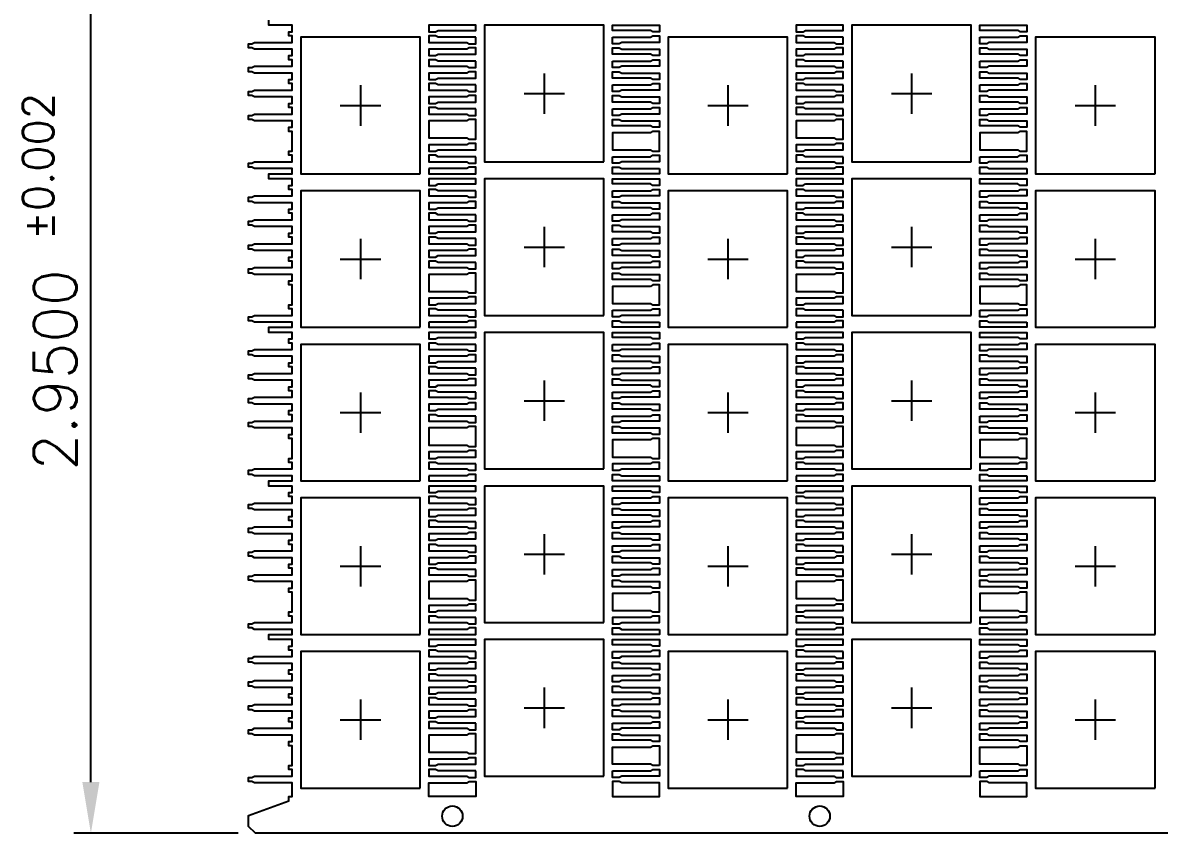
# Model space of a CAD drawing. Extents: x 32 to 268, y 59 to 388.
# Drawn here: x 32.3 to 98.9, y 65.3 to 112.8 of the extents above; entities that cross this region are included whole.
import ezdxf
from ezdxf.lldxf.tags import DXFTag

# ---------------------------------------------------------------- set-up
doc = ezdxf.new("R2010")
doc.units = 0
doc.header["$LTSCALE"] = 8
doc.header["$MEASUREMENT"] = 0
for name, color, linetype in [('CEN', 2, 'CENTER'), ('COIN-LINE', 4, 'Continuous'), ('DIM', 7, 'Continuous'), ('PKG-OUT', 3, 'HIDDEN')]:
    doc.layers.add(name, color=color, linetype=linetype)
doc.styles.add('SIMPLEX', font='SIMPLEX.shx', dxfattribs={"height": 3})
tags = doc.linetypes.add('CENTER', pattern=[2, 1.25, -0.25, 0.25, -0.25]).pattern_tags.tags
tags[10:11] = [DXFTag(74, 4), DXFTag(75, 0), DXFTag(340, '0'), DXFTag(46, 1.0), DXFTag(50, 0.0), DXFTag(44, 0.0), DXFTag(45, 0.0)]
tags[8:9] = [DXFTag(74, 4), DXFTag(75, 0), DXFTag(340, '0'), DXFTag(46, 1.0), DXFTag(50, 0.0), DXFTag(44, 0.0), DXFTag(45, 0.0)]
tags[6:7] = [DXFTag(74, 4), DXFTag(75, 0), DXFTag(340, '0'), DXFTag(46, 1.0), DXFTag(50, 0.0), DXFTag(44, 0.0), DXFTag(45, 0.0)]
tags[4:5] = [DXFTag(74, 4), DXFTag(75, 0), DXFTag(340, '0'), DXFTag(46, 1.0), DXFTag(50, 0.0), DXFTag(44, 0.0), DXFTag(45, 0.0)]
tags = doc.linetypes.add('HIDDEN', pattern=[0.375, 0.25, -0.125]).pattern_tags.tags
tags[6:7] = [DXFTag(74, 4), DXFTag(75, 0), DXFTag(340, '0'), DXFTag(46, 1.0), DXFTag(50, 0.0), DXFTag(44, 0.0), DXFTag(45, 0.0)]
tags[4:5] = [DXFTag(74, 4), DXFTag(75, 0), DXFTag(340, '0'), DXFTag(46, 1.0), DXFTag(50, 0.0), DXFTag(44, 0.0), DXFTag(45, 0.0)]

msp = doc.modelspace()

# ---------------------------------------------------------------- linework, layer by layer
at = {"layer": 'CEN'}
for p, q in [((62.894, 109.79), (62.894, 107.423)), ((84.414, 109.79), (84.414, 107.423)), ((52.134, 109.09), (52.134, 106.723)), ((61.71, 108.607), (64.078, 108.607)), ((73.654, 109.09), (73.654, 106.723)), ((83.23, 108.607), (85.598, 108.607)), ((95.174, 109.09), (95.174, 106.723)), ((50.95, 107.907), (53.318, 107.907)), ((72.47, 107.907), (74.838, 107.907)), ((93.99, 107.907), (96.358, 107.907)), ((62.894, 100.79), (62.894, 98.423)), ((84.414, 100.79), (84.414, 98.423)), ((52.134, 100.09), (52.134, 97.723)), ((73.654, 100.09), (73.654, 97.723)), ((95.174, 100.09), (95.174, 97.723)), ((61.71, 99.607), (64.078, 99.607)), ((83.23, 99.607), (85.598, 99.607)), ((50.95, 98.907), (53.318, 98.907)), ((72.47, 98.907), (74.838, 98.907)), ((93.99, 98.907), (96.358, 98.907)), ((62.894, 91.79), (62.894, 89.423)), ((84.414, 91.79), (84.414, 89.423)), ((52.134, 91.09), (52.134, 88.723)), ((61.71, 90.607), (64.078, 90.607)), ((73.654, 91.09), (73.654, 88.723)), ((83.23, 90.607), (85.598, 90.607)), ((95.174, 91.09), (95.174, 88.723)), ((50.95, 89.907), (53.318, 89.907)), ((72.47, 89.907), (74.838, 89.907)), ((93.99, 89.907), (96.358, 89.907)), ((62.894, 82.79), (62.894, 80.423)), ((84.414, 82.79), (84.414, 80.423)), ((52.134, 82.09), (52.134, 79.723)), ((73.654, 82.09), (73.654, 79.723)), ((95.174, 82.09), (95.174, 79.723)), ((61.71, 81.607), (64.078, 81.607)), ((83.23, 81.607), (85.598, 81.607)), ((50.95, 80.907), (53.318, 80.907)), ((72.47, 80.907), (74.838, 80.907)), ((93.99, 80.907), (96.358, 80.907)), ((62.894, 73.79), (62.894, 71.423)), ((84.414, 73.79), (84.414, 71.423)), ((52.134, 73.09), (52.134, 70.723)), ((61.71, 72.607), (64.078, 72.607)), ((73.654, 73.09), (73.654, 70.723)), ((83.23, 72.607), (85.598, 72.607)), ((95.174, 73.09), (95.174, 70.723)), ((50.95, 71.907), (53.318, 71.907)), ((72.47, 71.907), (74.838, 71.907)), ((93.99, 71.907), (96.358, 71.907))]:
    msp.add_line(p, q, dxfattribs=at)
at = {"layer": 'COIN-LINE'}
msp.add_lwpolyline([(238.854, 65.257), (45.974, 65.257), (45.574, 65.657), (45.574, 66.304), (47.934, 67.163), (47.934, 67.407), (48.134, 67.407), (48.134, 68.207), (45.914, 68.207), (45.774, 68.287), (45.574, 68.287), (45.574, 68.527), (45.774, 68.527), (45.914, 68.607), (48.134, 68.607), (48.134, 68.987), (47.934, 68.987), (47.934, 69.227), (48.134, 69.227), (48.134, 70.387), (47.934, 70.387), (47.934, 70.627), (48.134, 70.627), (48.134, 71.007), (45.914, 71.007), (45.774, 71.087), (45.574, 71.087), (45.574, 71.327), (45.774, 71.327), (45.914, 71.407), (48.134, 71.407), (48.134, 71.787), (47.934, 71.787), (47.934, 72.027), (48.134, 72.027), (48.134, 72.407), (45.914, 72.407), (45.774, 72.487), (45.574, 72.487), (45.574, 72.727), (45.774, 72.727), (45.914, 72.807), (48.134, 72.807), (48.134, 73.187), (47.934, 73.187), (47.934, 73.427), (48.134, 73.427), (48.134, 73.807), (45.914, 73.807), (45.774, 73.887), (45.574, 73.887), (45.574, 74.127), (45.774, 74.127), (45.914, 74.207), (48.134, 74.207), (48.134, 74.587), (47.934, 74.587), (47.934, 74.827), (48.134, 74.827), (48.134, 75.207), (45.914, 75.207), (45.774, 75.287), (45.574, 75.287), (45.574, 75.527), (45.774, 75.527), (45.914, 75.607), (48.134, 75.607), (48.134, 75.987), (47.934, 75.987), (47.934, 76.227), (48.134, 76.227), (48.134, 76.607), (46.754, 76.607), (46.754, 76.907), (48.134, 76.907), (48.134, 77.207), (45.914, 77.207), (45.774, 77.287), (45.574, 77.287), (45.574, 77.527), (45.774, 77.527), (45.914, 77.607), (48.134, 77.607), (48.134, 77.987), (47.934, 77.987), (47.934, 78.227), (48.134, 78.227), (48.134, 79.387), (47.934, 79.387), (47.934, 79.627), (48.134, 79.627), (48.134, 80.007), (45.914, 80.007), (45.774, 80.087), (45.574, 80.087), (45.574, 80.327), (45.774, 80.327), (45.914, 80.407), (48.134, 80.407), (48.134, 80.787), (47.934, 80.787), (47.934, 81.027), (48.134, 81.027), (48.134, 81.407), (45.914, 81.407), (45.774, 81.487), (45.574, 81.487), (45.574, 81.727), (45.774, 81.727), (45.914, 81.807), (48.134, 81.807), (48.134, 82.187), (47.934, 82.187), (47.934, 82.427), (48.134, 82.427), (48.134, 82.807), (45.914, 82.807), (45.774, 82.887), (45.574, 82.887), (45.574, 83.127), (45.774, 83.127), (45.914, 83.207), (48.134, 83.207), (48.134, 83.587), (47.934, 83.587), (47.934, 83.827), (48.134, 83.827), (48.134, 84.207), (45.914, 84.207), (45.774, 84.287), (45.574, 84.287), (45.574, 84.527), (45.774, 84.527), (45.914, 84.607), (48.134, 84.607), (48.134, 84.987), (47.934, 84.987), (47.934, 85.227), (48.134, 85.227), (48.134, 85.607), (46.754, 85.607), (46.754, 85.907), (48.134, 85.907), (48.134, 86.207), (45.914, 86.207), (45.774, 86.287), (45.574, 86.287), (45.574, 86.527), (45.774, 86.527), (45.914, 86.607), (48.134, 86.607), (48.134, 86.987), (47.934, 86.987), (47.934, 87.227), (48.134, 87.227), (48.134, 88.387), (47.934, 88.387), (47.934, 88.627), (48.134, 88.627), (48.134, 89.007), (45.914, 89.007), (45.774, 89.087), (45.574, 89.087), (45.574, 89.327), (45.774, 89.327), (45.914, 89.407), (48.134, 89.407), (48.134, 89.787), (47.934, 89.787), (47.934, 90.027), (48.134, 90.027), (48.134, 90.407), (45.914, 90.407), (45.774, 90.487), (45.574, 90.487), (45.574, 90.727), (45.774, 90.727), (45.914, 90.807), (48.134, 90.807), (48.134, 91.187), (47.934, 91.187), (47.934, 91.427), (48.134, 91.427), (48.134, 91.807), (45.914, 91.807), (45.774, 91.887), (45.574, 91.887), (45.574, 92.127), (45.774, 92.127), (45.914, 92.207), (48.134, 92.207), (48.134, 92.587), (47.934, 92.587), (47.934, 92.827), (48.134, 92.827), (48.134, 93.207), (45.914, 93.207), (45.774, 93.287), (45.574, 93.287), (45.574, 93.527), (45.774, 93.527), (45.914, 93.607), (48.134, 93.607), (48.134, 93.987), (47.934, 93.987), (47.934, 94.227), (48.134, 94.227), (48.134, 94.607), (46.754, 94.607), (46.754, 94.907), (48.134, 94.907), (48.134, 95.207), (45.914, 95.207), (45.774, 95.287), (45.574, 95.287), (45.574, 95.527), (45.774, 95.527), (45.914, 95.607), (48.134, 95.607), (48.134, 95.987), (47.934, 95.987), (47.934, 96.227), (48.134, 96.227), (48.134, 97.387), (47.934, 97.387), (47.934, 97.627), (48.134, 97.627), (48.134, 98.007), (45.914, 98.007), (45.774, 98.087), (45.574, 98.087), (45.574, 98.327), (45.774, 98.327), (45.914, 98.407), (48.134, 98.407), (48.134, 98.787), (47.934, 98.787), (47.934, 99.027), (48.134, 99.027), (48.134, 99.407), (45.914, 99.407), (45.774, 99.487), (45.574, 99.487), (45.574, 99.727), (45.774, 99.727), (45.914, 99.807), (48.134, 99.807), (48.134, 100.187), (47.934, 100.187), (47.934, 100.427), (48.134, 100.427), (48.134, 100.807), (45.914, 100.807), (45.774, 100.887), (45.574, 100.887), (45.574, 101.127), (45.774, 101.127), (45.914, 101.207), (48.134, 101.207), (48.134, 101.587), (47.934, 101.587), (47.934, 101.827), (48.134, 101.827), (48.134, 102.207), (45.914, 102.207), (45.774, 102.287), (45.574, 102.287), (45.574, 102.527), (45.774, 102.527), (45.914, 102.607), (48.134, 102.607), (48.134, 102.987), (47.934, 102.987), (47.934, 103.227), (48.134, 103.227), (48.134, 103.607), (46.754, 103.607), (46.754, 103.907), (48.134, 103.907), (48.134, 104.207), (45.914, 104.207), (45.774, 104.287), (45.574, 104.287), (45.574, 104.527), (45.774, 104.527), (45.914, 104.607), (48.134, 104.607), (48.134, 104.987), (47.934, 104.987), (47.934, 105.227), (48.134, 105.227), (48.134, 106.387), (47.934, 106.387), (47.934, 106.627), (48.134, 106.627), (48.134, 107.007), (45.914, 107.007), (45.774, 107.087), (45.574, 107.087), (45.574, 107.327), (45.774, 107.327), (45.914, 107.407), (48.134, 107.407), (48.134, 107.787), (47.934, 107.787), (47.934, 108.027), (48.134, 108.027), (48.134, 108.407), (45.914, 108.407), (45.774, 108.487), (45.574, 108.487), (45.574, 108.727), (45.774, 108.727), (45.914, 108.807), (48.134, 108.807), (48.134, 109.187), (47.934, 109.187), (47.934, 109.427), (48.134, 109.427), (48.134, 109.807), (45.914, 109.807), (45.774, 109.887), (45.574, 109.887), (45.574, 110.127), (45.774, 110.127), (45.914, 110.207), (48.134, 110.207), (48.134, 110.587), (47.934, 110.587), (47.934, 110.827), (48.134, 110.827), (48.134, 111.207), (45.914, 111.207), (45.774, 111.287), (45.574, 111.287), (45.574, 111.527), (45.774, 111.527), (45.914, 111.607), (48.134, 111.607), (48.134, 111.987), (47.934, 111.987), (47.934, 112.227), (48.134, 112.227), (48.134, 112.607), (46.754, 112.607), (46.754, 112.907)], dxfattribs=at)
for points in [[(56.674, 112.307), (58.894, 112.307), (58.894, 112.607), (56.134, 112.607), (56.134, 112.227), (56.534, 112.227)], [(69.114, 112.307), (66.894, 112.307), (66.894, 112.607), (69.654, 112.607), (69.654, 112.227), (69.254, 112.227)], [(78.194, 112.307), (80.414, 112.307), (80.414, 112.607), (77.654, 112.607), (77.654, 112.227), (78.054, 112.227)], [(90.634, 112.307), (88.414, 112.307), (88.414, 112.607), (91.174, 112.607), (91.174, 112.227), (90.774, 112.227)], [(58.894, 111.907), (56.674, 111.907), (56.534, 111.987), (56.134, 111.987), (56.134, 111.607), (58.354, 111.607), (58.494, 111.527), (58.894, 111.527)], [(66.894, 111.907), (69.114, 111.907), (69.254, 111.987), (69.654, 111.987), (69.654, 111.607), (67.434, 111.607), (67.294, 111.527), (66.894, 111.527)], [(80.414, 111.907), (78.194, 111.907), (78.054, 111.987), (77.654, 111.987), (77.654, 111.607), (79.874, 111.607), (80.014, 111.527), (80.414, 111.527)], [(88.414, 111.907), (90.634, 111.907), (90.774, 111.987), (91.174, 111.987), (91.174, 111.607), (88.954, 111.607), (88.814, 111.527), (88.414, 111.527)], [(58.494, 111.287), (58.354, 111.207), (56.134, 111.207), (56.134, 110.827), (56.534, 110.827), (56.674, 110.907), (58.894, 110.907), (58.894, 111.287)], [(67.294, 111.287), (67.434, 111.207), (69.654, 111.207), (69.654, 110.827), (69.254, 110.827), (69.114, 110.907), (66.894, 110.907), (66.894, 111.287)], [(80.014, 111.287), (79.874, 111.207), (77.654, 111.207), (77.654, 110.827), (78.054, 110.827), (78.194, 110.907), (80.414, 110.907), (80.414, 111.287)], [(88.814, 111.287), (88.954, 111.207), (91.174, 111.207), (91.174, 110.827), (90.774, 110.827), (90.634, 110.907), (88.414, 110.907), (88.414, 111.287)], [(58.894, 110.507), (56.674, 110.507), (56.534, 110.587), (56.134, 110.587), (56.134, 110.207), (58.354, 110.207), (58.494, 110.127), (58.894, 110.127)], [(66.894, 110.507), (69.114, 110.507), (69.254, 110.587), (69.654, 110.587), (69.654, 110.207), (67.434, 110.207), (67.294, 110.127), (66.894, 110.127)], [(80.414, 110.507), (78.194, 110.507), (78.054, 110.587), (77.654, 110.587), (77.654, 110.207), (79.874, 110.207), (80.014, 110.127), (80.414, 110.127)], [(88.414, 110.507), (90.634, 110.507), (90.774, 110.587), (91.174, 110.587), (91.174, 110.207), (88.954, 110.207), (88.814, 110.127), (88.414, 110.127)], [(58.494, 109.887), (58.354, 109.807), (56.134, 109.807), (56.134, 109.427), (56.534, 109.427), (56.674, 109.507), (58.894, 109.507), (58.894, 109.887)], [(67.294, 109.887), (67.434, 109.807), (69.654, 109.807), (69.654, 109.427), (69.254, 109.427), (69.114, 109.507), (66.894, 109.507), (66.894, 109.887)], [(80.014, 109.887), (79.874, 109.807), (77.654, 109.807), (77.654, 109.427), (78.054, 109.427), (78.194, 109.507), (80.414, 109.507), (80.414, 109.887)], [(88.814, 109.887), (88.954, 109.807), (91.174, 109.807), (91.174, 109.427), (90.774, 109.427), (90.634, 109.507), (88.414, 109.507), (88.414, 109.887)], [(58.894, 109.107), (56.674, 109.107), (56.534, 109.187), (56.134, 109.187), (56.134, 108.807), (58.354, 108.807), (58.494, 108.727), (58.894, 108.727)], [(66.894, 109.107), (69.114, 109.107), (69.254, 109.187), (69.654, 109.187), (69.654, 108.807), (67.434, 108.807), (67.294, 108.727), (66.894, 108.727)], [(80.414, 109.107), (78.194, 109.107), (78.054, 109.187), (77.654, 109.187), (77.654, 108.807), (79.874, 108.807), (80.014, 108.727), (80.414, 108.727)], [(88.414, 109.107), (90.634, 109.107), (90.774, 109.187), (91.174, 109.187), (91.174, 108.807), (88.954, 108.807), (88.814, 108.727), (88.414, 108.727)], [(58.494, 108.487), (58.354, 108.407), (56.134, 108.407), (56.134, 108.027), (56.534, 108.027), (56.674, 108.107), (58.894, 108.107), (58.894, 108.487)], [(67.294, 108.487), (67.434, 108.407), (69.654, 108.407), (69.654, 108.027), (69.254, 108.027), (69.114, 108.107), (66.894, 108.107), (66.894, 108.487)], [(80.014, 108.487), (79.874, 108.407), (77.654, 108.407), (77.654, 108.027), (78.054, 108.027), (78.194, 108.107), (80.414, 108.107), (80.414, 108.487)], [(88.814, 108.487), (88.954, 108.407), (91.174, 108.407), (91.174, 108.027), (90.774, 108.027), (90.634, 108.107), (88.414, 108.107), (88.414, 108.487)], [(58.894, 107.707), (56.674, 107.707), (56.534, 107.787), (56.134, 107.787), (56.134, 107.407), (58.354, 107.407), (58.494, 107.327), (58.894, 107.327)], [(66.894, 107.707), (69.114, 107.707), (69.254, 107.787), (69.654, 107.787), (69.654, 107.407), (67.434, 107.407), (67.294, 107.327), (66.894, 107.327)], [(80.414, 107.707), (78.194, 107.707), (78.054, 107.787), (77.654, 107.787), (77.654, 107.407), (79.874, 107.407), (80.014, 107.327), (80.414, 107.327)], [(88.414, 107.707), (90.634, 107.707), (90.774, 107.787), (91.174, 107.787), (91.174, 107.407), (88.954, 107.407), (88.814, 107.327), (88.414, 107.327)], [(58.354, 107.007), (56.134, 107.007), (56.134, 106.007), (58.354, 106.007), (58.494, 105.927), (58.894, 105.927), (58.894, 107.087), (58.494, 107.087)], [(67.294, 107.087), (67.434, 107.007), (69.654, 107.007), (69.654, 106.627), (69.254, 106.627), (69.114, 106.707), (66.894, 106.707), (66.894, 107.087)], [(79.874, 107.007), (77.654, 107.007), (77.654, 106.007), (79.874, 106.007), (80.014, 105.927), (80.414, 105.927), (80.414, 107.087), (80.014, 107.087)], [(88.814, 107.087), (88.954, 107.007), (91.174, 107.007), (91.174, 106.627), (90.774, 106.627), (90.634, 106.707), (88.414, 106.707), (88.414, 107.087)], [(69.114, 106.307), (66.894, 106.307), (66.894, 105.307), (69.114, 105.307), (69.254, 105.227), (69.654, 105.227), (69.654, 106.387), (69.254, 106.387)], [(90.634, 106.307), (88.414, 106.307), (88.414, 105.307), (90.634, 105.307), (90.774, 105.227), (91.174, 105.227), (91.174, 106.387), (90.774, 106.387)], [(58.494, 105.687), (58.354, 105.607), (56.134, 105.607), (56.134, 105.227), (56.534, 105.227), (56.674, 105.307), (58.894, 105.307), (58.894, 105.687)], [(80.014, 105.687), (79.874, 105.607), (77.654, 105.607), (77.654, 105.227), (78.054, 105.227), (78.194, 105.307), (80.414, 105.307), (80.414, 105.687)], [(58.894, 104.907), (56.674, 104.907), (56.534, 104.987), (56.134, 104.987), (56.134, 104.607), (58.354, 104.607), (58.494, 104.527), (58.894, 104.527)], [(66.894, 104.907), (69.114, 104.907), (69.254, 104.987), (69.654, 104.987), (69.654, 104.607), (67.434, 104.607), (67.294, 104.527), (66.894, 104.527)], [(80.414, 104.907), (78.194, 104.907), (78.054, 104.987), (77.654, 104.987), (77.654, 104.607), (79.874, 104.607), (80.014, 104.527), (80.414, 104.527)], [(88.414, 104.907), (90.634, 104.907), (90.774, 104.987), (91.174, 104.987), (91.174, 104.607), (88.954, 104.607), (88.814, 104.527), (88.414, 104.527)], [(56.134, 104.207), (56.134, 103.907), (58.894, 103.907), (58.894, 104.287), (58.494, 104.287), (58.354, 104.207)], [(69.654, 104.207), (69.654, 103.907), (66.894, 103.907), (66.894, 104.287), (67.294, 104.287), (67.434, 104.207)], [(77.654, 104.207), (77.654, 103.907), (80.414, 103.907), (80.414, 104.287), (80.014, 104.287), (79.874, 104.207)], [(91.174, 104.207), (91.174, 103.907), (88.414, 103.907), (88.414, 104.287), (88.814, 104.287), (88.954, 104.207)], [(56.674, 103.307), (58.894, 103.307), (58.894, 103.607), (56.134, 103.607), (56.134, 103.227), (56.534, 103.227)], [(69.114, 103.307), (66.894, 103.307), (66.894, 103.607), (69.654, 103.607), (69.654, 103.227), (69.254, 103.227)], [(78.194, 103.307), (80.414, 103.307), (80.414, 103.607), (77.654, 103.607), (77.654, 103.227), (78.054, 103.227)], [(90.634, 103.307), (88.414, 103.307), (88.414, 103.607), (91.174, 103.607), (91.174, 103.227), (90.774, 103.227)], [(58.894, 102.907), (56.674, 102.907), (56.534, 102.987), (56.134, 102.987), (56.134, 102.607), (58.354, 102.607), (58.494, 102.527), (58.894, 102.527)], [(66.894, 102.907), (69.114, 102.907), (69.254, 102.987), (69.654, 102.987), (69.654, 102.607), (67.434, 102.607), (67.294, 102.527), (66.894, 102.527)], [(80.414, 102.907), (78.194, 102.907), (78.054, 102.987), (77.654, 102.987), (77.654, 102.607), (79.874, 102.607), (80.014, 102.527), (80.414, 102.527)], [(88.414, 102.907), (90.634, 102.907), (90.774, 102.987), (91.174, 102.987), (91.174, 102.607), (88.954, 102.607), (88.814, 102.527), (88.414, 102.527)], [(58.494, 102.287), (58.354, 102.207), (56.134, 102.207), (56.134, 101.827), (56.534, 101.827), (56.674, 101.907), (58.894, 101.907), (58.894, 102.287)], [(67.294, 102.287), (67.434, 102.207), (69.654, 102.207), (69.654, 101.827), (69.254, 101.827), (69.114, 101.907), (66.894, 101.907), (66.894, 102.287)], [(80.014, 102.287), (79.874, 102.207), (77.654, 102.207), (77.654, 101.827), (78.054, 101.827), (78.194, 101.907), (80.414, 101.907), (80.414, 102.287)], [(88.814, 102.287), (88.954, 102.207), (91.174, 102.207), (91.174, 101.827), (90.774, 101.827), (90.634, 101.907), (88.414, 101.907), (88.414, 102.287)], [(58.894, 101.507), (56.674, 101.507), (56.534, 101.587), (56.134, 101.587), (56.134, 101.207), (58.354, 101.207), (58.494, 101.127), (58.894, 101.127)], [(66.894, 101.507), (69.114, 101.507), (69.254, 101.587), (69.654, 101.587), (69.654, 101.207), (67.434, 101.207), (67.294, 101.127), (66.894, 101.127)], [(80.414, 101.507), (78.194, 101.507), (78.054, 101.587), (77.654, 101.587), (77.654, 101.207), (79.874, 101.207), (80.014, 101.127), (80.414, 101.127)], [(88.414, 101.507), (90.634, 101.507), (90.774, 101.587), (91.174, 101.587), (91.174, 101.207), (88.954, 101.207), (88.814, 101.127), (88.414, 101.127)], [(58.494, 100.887), (58.354, 100.807), (56.134, 100.807), (56.134, 100.427), (56.534, 100.427), (56.674, 100.507), (58.894, 100.507), (58.894, 100.887)], [(67.294, 100.887), (67.434, 100.807), (69.654, 100.807), (69.654, 100.427), (69.254, 100.427), (69.114, 100.507), (66.894, 100.507), (66.894, 100.887)], [(80.014, 100.887), (79.874, 100.807), (77.654, 100.807), (77.654, 100.427), (78.054, 100.427), (78.194, 100.507), (80.414, 100.507), (80.414, 100.887)], [(88.814, 100.887), (88.954, 100.807), (91.174, 100.807), (91.174, 100.427), (90.774, 100.427), (90.634, 100.507), (88.414, 100.507), (88.414, 100.887)], [(58.894, 100.107), (56.674, 100.107), (56.534, 100.187), (56.134, 100.187), (56.134, 99.807), (58.354, 99.807), (58.494, 99.727), (58.894, 99.727)], [(66.894, 100.107), (69.114, 100.107), (69.254, 100.187), (69.654, 100.187), (69.654, 99.807), (67.434, 99.807), (67.294, 99.727), (66.894, 99.727)], [(80.414, 100.107), (78.194, 100.107), (78.054, 100.187), (77.654, 100.187), (77.654, 99.807), (79.874, 99.807), (80.014, 99.727), (80.414, 99.727)], [(88.414, 100.107), (90.634, 100.107), (90.774, 100.187), (91.174, 100.187), (91.174, 99.807), (88.954, 99.807), (88.814, 99.727), (88.414, 99.727)], [(58.494, 99.487), (58.354, 99.407), (56.134, 99.407), (56.134, 99.027), (56.534, 99.027), (56.674, 99.107), (58.894, 99.107), (58.894, 99.487)], [(67.294, 99.487), (67.434, 99.407), (69.654, 99.407), (69.654, 99.027), (69.254, 99.027), (69.114, 99.107), (66.894, 99.107), (66.894, 99.487)], [(80.014, 99.487), (79.874, 99.407), (77.654, 99.407), (77.654, 99.027), (78.054, 99.027), (78.194, 99.107), (80.414, 99.107), (80.414, 99.487)], [(88.814, 99.487), (88.954, 99.407), (91.174, 99.407), (91.174, 99.027), (90.774, 99.027), (90.634, 99.107), (88.414, 99.107), (88.414, 99.487)], [(58.894, 98.707), (56.674, 98.707), (56.534, 98.787), (56.134, 98.787), (56.134, 98.407), (58.354, 98.407), (58.494, 98.327), (58.894, 98.327)], [(66.894, 98.707), (69.114, 98.707), (69.254, 98.787), (69.654, 98.787), (69.654, 98.407), (67.434, 98.407), (67.294, 98.327), (66.894, 98.327)], [(80.414, 98.707), (78.194, 98.707), (78.054, 98.787), (77.654, 98.787), (77.654, 98.407), (79.874, 98.407), (80.014, 98.327), (80.414, 98.327)], [(88.414, 98.707), (90.634, 98.707), (90.774, 98.787), (91.174, 98.787), (91.174, 98.407), (88.954, 98.407), (88.814, 98.327), (88.414, 98.327)], [(58.354, 98.007), (56.134, 98.007), (56.134, 97.007), (58.354, 97.007), (58.494, 96.927), (58.894, 96.927), (58.894, 98.087), (58.494, 98.087)], [(67.294, 98.087), (67.434, 98.007), (69.654, 98.007), (69.654, 97.627), (69.254, 97.627), (69.114, 97.707), (66.894, 97.707), (66.894, 98.087)], [(79.874, 98.007), (77.654, 98.007), (77.654, 97.007), (79.874, 97.007), (80.014, 96.927), (80.414, 96.927), (80.414, 98.087), (80.014, 98.087)], [(88.814, 98.087), (88.954, 98.007), (91.174, 98.007), (91.174, 97.627), (90.774, 97.627), (90.634, 97.707), (88.414, 97.707), (88.414, 98.087)], [(69.114, 97.307), (66.894, 97.307), (66.894, 96.307), (69.114, 96.307), (69.254, 96.227), (69.654, 96.227), (69.654, 97.387), (69.254, 97.387)], [(90.634, 97.307), (88.414, 97.307), (88.414, 96.307), (90.634, 96.307), (90.774, 96.227), (91.174, 96.227), (91.174, 97.387), (90.774, 97.387)], [(58.494, 96.687), (58.354, 96.607), (56.134, 96.607), (56.134, 96.227), (56.534, 96.227), (56.674, 96.307), (58.894, 96.307), (58.894, 96.687)], [(80.014, 96.687), (79.874, 96.607), (77.654, 96.607), (77.654, 96.227), (78.054, 96.227), (78.194, 96.307), (80.414, 96.307), (80.414, 96.687)], [(58.894, 95.907), (56.674, 95.907), (56.534, 95.987), (56.134, 95.987), (56.134, 95.607), (58.354, 95.607), (58.494, 95.527), (58.894, 95.527)], [(66.894, 95.907), (69.114, 95.907), (69.254, 95.987), (69.654, 95.987), (69.654, 95.607), (67.434, 95.607), (67.294, 95.527), (66.894, 95.527)], [(80.414, 95.907), (78.194, 95.907), (78.054, 95.987), (77.654, 95.987), (77.654, 95.607), (79.874, 95.607), (80.014, 95.527), (80.414, 95.527)], [(88.414, 95.907), (90.634, 95.907), (90.774, 95.987), (91.174, 95.987), (91.174, 95.607), (88.954, 95.607), (88.814, 95.527), (88.414, 95.527)], [(56.134, 95.207), (56.134, 94.907), (58.894, 94.907), (58.894, 95.287), (58.494, 95.287), (58.354, 95.207)], [(69.654, 95.207), (69.654, 94.907), (66.894, 94.907), (66.894, 95.287), (67.294, 95.287), (67.434, 95.207)], [(77.654, 95.207), (77.654, 94.907), (80.414, 94.907), (80.414, 95.287), (80.014, 95.287), (79.874, 95.207)], [(91.174, 95.207), (91.174, 94.907), (88.414, 94.907), (88.414, 95.287), (88.814, 95.287), (88.954, 95.207)], [(56.674, 94.307), (58.894, 94.307), (58.894, 94.607), (56.134, 94.607), (56.134, 94.227), (56.534, 94.227)], [(69.114, 94.307), (66.894, 94.307), (66.894, 94.607), (69.654, 94.607), (69.654, 94.227), (69.254, 94.227)], [(78.194, 94.307), (80.414, 94.307), (80.414, 94.607), (77.654, 94.607), (77.654, 94.227), (78.054, 94.227)], [(90.634, 94.307), (88.414, 94.307), (88.414, 94.607), (91.174, 94.607), (91.174, 94.227), (90.774, 94.227)], [(58.894, 93.907), (56.674, 93.907), (56.534, 93.987), (56.134, 93.987), (56.134, 93.607), (58.354, 93.607), (58.494, 93.527), (58.894, 93.527)], [(66.894, 93.907), (69.114, 93.907), (69.254, 93.987), (69.654, 93.987), (69.654, 93.607), (67.434, 93.607), (67.294, 93.527), (66.894, 93.527)], [(80.414, 93.907), (78.194, 93.907), (78.054, 93.987), (77.654, 93.987), (77.654, 93.607), (79.874, 93.607), (80.014, 93.527), (80.414, 93.527)], [(88.414, 93.907), (90.634, 93.907), (90.774, 93.987), (91.174, 93.987), (91.174, 93.607), (88.954, 93.607), (88.814, 93.527), (88.414, 93.527)], [(58.494, 93.287), (58.354, 93.207), (56.134, 93.207), (56.134, 92.827), (56.534, 92.827), (56.674, 92.907), (58.894, 92.907), (58.894, 93.287)], [(67.294, 93.287), (67.434, 93.207), (69.654, 93.207), (69.654, 92.827), (69.254, 92.827), (69.114, 92.907), (66.894, 92.907), (66.894, 93.287)], [(80.014, 93.287), (79.874, 93.207), (77.654, 93.207), (77.654, 92.827), (78.054, 92.827), (78.194, 92.907), (80.414, 92.907), (80.414, 93.287)], [(88.814, 93.287), (88.954, 93.207), (91.174, 93.207), (91.174, 92.827), (90.774, 92.827), (90.634, 92.907), (88.414, 92.907), (88.414, 93.287)], [(58.894, 92.507), (56.674, 92.507), (56.534, 92.587), (56.134, 92.587), (56.134, 92.207), (58.354, 92.207), (58.494, 92.127), (58.894, 92.127)], [(66.894, 92.507), (69.114, 92.507), (69.254, 92.587), (69.654, 92.587), (69.654, 92.207), (67.434, 92.207), (67.294, 92.127), (66.894, 92.127)], [(80.414, 92.507), (78.194, 92.507), (78.054, 92.587), (77.654, 92.587), (77.654, 92.207), (79.874, 92.207), (80.014, 92.127), (80.414, 92.127)], [(88.414, 92.507), (90.634, 92.507), (90.774, 92.587), (91.174, 92.587), (91.174, 92.207), (88.954, 92.207), (88.814, 92.127), (88.414, 92.127)], [(58.494, 91.887), (58.354, 91.807), (56.134, 91.807), (56.134, 91.427), (56.534, 91.427), (56.674, 91.507), (58.894, 91.507), (58.894, 91.887)], [(67.294, 91.887), (67.434, 91.807), (69.654, 91.807), (69.654, 91.427), (69.254, 91.427), (69.114, 91.507), (66.894, 91.507), (66.894, 91.887)], [(80.014, 91.887), (79.874, 91.807), (77.654, 91.807), (77.654, 91.427), (78.054, 91.427), (78.194, 91.507), (80.414, 91.507), (80.414, 91.887)], [(88.814, 91.887), (88.954, 91.807), (91.174, 91.807), (91.174, 91.427), (90.774, 91.427), (90.634, 91.507), (88.414, 91.507), (88.414, 91.887)], [(58.894, 91.107), (56.674, 91.107), (56.534, 91.187), (56.134, 91.187), (56.134, 90.807), (58.354, 90.807), (58.494, 90.727), (58.894, 90.727)], [(66.894, 91.107), (69.114, 91.107), (69.254, 91.187), (69.654, 91.187), (69.654, 90.807), (67.434, 90.807), (67.294, 90.727), (66.894, 90.727)], [(80.414, 91.107), (78.194, 91.107), (78.054, 91.187), (77.654, 91.187), (77.654, 90.807), (79.874, 90.807), (80.014, 90.727), (80.414, 90.727)], [(88.414, 91.107), (90.634, 91.107), (90.774, 91.187), (91.174, 91.187), (91.174, 90.807), (88.954, 90.807), (88.814, 90.727), (88.414, 90.727)], [(58.494, 90.487), (58.354, 90.407), (56.134, 90.407), (56.134, 90.027), (56.534, 90.027), (56.674, 90.107), (58.894, 90.107), (58.894, 90.487)], [(67.294, 90.487), (67.434, 90.407), (69.654, 90.407), (69.654, 90.027), (69.254, 90.027), (69.114, 90.107), (66.894, 90.107), (66.894, 90.487)], [(80.014, 90.487), (79.874, 90.407), (77.654, 90.407), (77.654, 90.027), (78.054, 90.027), (78.194, 90.107), (80.414, 90.107), (80.414, 90.487)], [(88.814, 90.487), (88.954, 90.407), (91.174, 90.407), (91.174, 90.027), (90.774, 90.027), (90.634, 90.107), (88.414, 90.107), (88.414, 90.487)], [(58.894, 89.707), (56.674, 89.707), (56.534, 89.787), (56.134, 89.787), (56.134, 89.407), (58.354, 89.407), (58.494, 89.327), (58.894, 89.327)], [(66.894, 89.707), (69.114, 89.707), (69.254, 89.787), (69.654, 89.787), (69.654, 89.407), (67.434, 89.407), (67.294, 89.327), (66.894, 89.327)], [(80.414, 89.707), (78.194, 89.707), (78.054, 89.787), (77.654, 89.787), (77.654, 89.407), (79.874, 89.407), (80.014, 89.327), (80.414, 89.327)], [(88.414, 89.707), (90.634, 89.707), (90.774, 89.787), (91.174, 89.787), (91.174, 89.407), (88.954, 89.407), (88.814, 89.327), (88.414, 89.327)], [(58.354, 89.007), (56.134, 89.007), (56.134, 88.007), (58.354, 88.007), (58.494, 87.927), (58.894, 87.927), (58.894, 89.087), (58.494, 89.087)], [(67.294, 89.087), (67.434, 89.007), (69.654, 89.007), (69.654, 88.627), (69.254, 88.627), (69.114, 88.707), (66.894, 88.707), (66.894, 89.087)], [(79.874, 89.007), (77.654, 89.007), (77.654, 88.007), (79.874, 88.007), (80.014, 87.927), (80.414, 87.927), (80.414, 89.087), (80.014, 89.087)], [(88.814, 89.087), (88.954, 89.007), (91.174, 89.007), (91.174, 88.627), (90.774, 88.627), (90.634, 88.707), (88.414, 88.707), (88.414, 89.087)], [(69.114, 88.307), (66.894, 88.307), (66.894, 87.307), (69.114, 87.307), (69.254, 87.227), (69.654, 87.227), (69.654, 88.387), (69.254, 88.387)], [(90.634, 88.307), (88.414, 88.307), (88.414, 87.307), (90.634, 87.307), (90.774, 87.227), (91.174, 87.227), (91.174, 88.387), (90.774, 88.387)], [(58.494, 87.687), (58.354, 87.607), (56.134, 87.607), (56.134, 87.227), (56.534, 87.227), (56.674, 87.307), (58.894, 87.307), (58.894, 87.687)], [(80.014, 87.687), (79.874, 87.607), (77.654, 87.607), (77.654, 87.227), (78.054, 87.227), (78.194, 87.307), (80.414, 87.307), (80.414, 87.687)], [(58.894, 86.907), (56.674, 86.907), (56.534, 86.987), (56.134, 86.987), (56.134, 86.607), (58.354, 86.607), (58.494, 86.527), (58.894, 86.527)], [(69.254, 86.987), (69.114, 86.907), (66.894, 86.907), (66.894, 86.527), (67.294, 86.527), (67.434, 86.607), (69.654, 86.607), (69.654, 86.987)], [(80.414, 86.907), (78.194, 86.907), (78.054, 86.987), (77.654, 86.987), (77.654, 86.607), (79.874, 86.607), (80.014, 86.527), (80.414, 86.527)], [(90.774, 86.987), (90.634, 86.907), (88.414, 86.907), (88.414, 86.527), (88.814, 86.527), (88.954, 86.607), (91.174, 86.607), (91.174, 86.987)], [(56.134, 86.207), (56.134, 85.907), (58.894, 85.907), (58.894, 86.287), (58.494, 86.287), (58.354, 86.207)], [(69.654, 86.207), (69.654, 85.907), (66.894, 85.907), (66.894, 86.287), (67.294, 86.287), (67.434, 86.207)], [(77.654, 86.207), (77.654, 85.907), (80.414, 85.907), (80.414, 86.287), (80.014, 86.287), (79.874, 86.207)], [(91.174, 86.207), (91.174, 85.907), (88.414, 85.907), (88.414, 86.287), (88.814, 86.287), (88.954, 86.207)], [(56.674, 85.307), (58.894, 85.307), (58.894, 85.607), (56.134, 85.607), (56.134, 85.227), (56.534, 85.227)], [(69.114, 85.307), (66.894, 85.307), (66.894, 85.607), (69.654, 85.607), (69.654, 85.227), (69.254, 85.227)], [(78.194, 85.307), (80.414, 85.307), (80.414, 85.607), (77.654, 85.607), (77.654, 85.227), (78.054, 85.227)], [(90.634, 85.307), (88.414, 85.307), (88.414, 85.607), (91.174, 85.607), (91.174, 85.227), (90.774, 85.227)], [(58.894, 84.907), (56.674, 84.907), (56.534, 84.987), (56.134, 84.987), (56.134, 84.607), (58.354, 84.607), (58.494, 84.527), (58.894, 84.527)], [(66.894, 84.907), (69.114, 84.907), (69.254, 84.987), (69.654, 84.987), (69.654, 84.607), (67.434, 84.607), (67.294, 84.527), (66.894, 84.527)], [(80.414, 84.907), (78.194, 84.907), (78.054, 84.987), (77.654, 84.987), (77.654, 84.607), (79.874, 84.607), (80.014, 84.527), (80.414, 84.527)], [(88.414, 84.907), (90.634, 84.907), (90.774, 84.987), (91.174, 84.987), (91.174, 84.607), (88.954, 84.607), (88.814, 84.527), (88.414, 84.527)], [(58.494, 84.287), (58.354, 84.207), (56.134, 84.207), (56.134, 83.827), (56.534, 83.827), (56.674, 83.907), (58.894, 83.907), (58.894, 84.287)], [(67.294, 84.287), (67.434, 84.207), (69.654, 84.207), (69.654, 83.827), (69.254, 83.827), (69.114, 83.907), (66.894, 83.907), (66.894, 84.287)], [(80.014, 84.287), (79.874, 84.207), (77.654, 84.207), (77.654, 83.827), (78.054, 83.827), (78.194, 83.907), (80.414, 83.907), (80.414, 84.287)], [(88.814, 84.287), (88.954, 84.207), (91.174, 84.207), (91.174, 83.827), (90.774, 83.827), (90.634, 83.907), (88.414, 83.907), (88.414, 84.287)], [(58.894, 83.507), (56.674, 83.507), (56.534, 83.587), (56.134, 83.587), (56.134, 83.207), (58.354, 83.207), (58.494, 83.127), (58.894, 83.127)], [(66.894, 83.507), (69.114, 83.507), (69.254, 83.587), (69.654, 83.587), (69.654, 83.207), (67.434, 83.207), (67.294, 83.127), (66.894, 83.127)], [(80.414, 83.507), (78.194, 83.507), (78.054, 83.587), (77.654, 83.587), (77.654, 83.207), (79.874, 83.207), (80.014, 83.127), (80.414, 83.127)], [(88.414, 83.507), (90.634, 83.507), (90.774, 83.587), (91.174, 83.587), (91.174, 83.207), (88.954, 83.207), (88.814, 83.127), (88.414, 83.127)], [(58.494, 82.887), (58.354, 82.807), (56.134, 82.807), (56.134, 82.427), (56.534, 82.427), (56.674, 82.507), (58.894, 82.507), (58.894, 82.887)], [(67.294, 82.887), (67.434, 82.807), (69.654, 82.807), (69.654, 82.427), (69.254, 82.427), (69.114, 82.507), (66.894, 82.507), (66.894, 82.887)], [(80.014, 82.887), (79.874, 82.807), (77.654, 82.807), (77.654, 82.427), (78.054, 82.427), (78.194, 82.507), (80.414, 82.507), (80.414, 82.887)], [(88.814, 82.887), (88.954, 82.807), (91.174, 82.807), (91.174, 82.427), (90.774, 82.427), (90.634, 82.507), (88.414, 82.507), (88.414, 82.887)], [(58.894, 82.107), (56.674, 82.107), (56.534, 82.187), (56.134, 82.187), (56.134, 81.807), (58.354, 81.807), (58.494, 81.727), (58.894, 81.727)], [(66.894, 82.107), (69.114, 82.107), (69.254, 82.187), (69.654, 82.187), (69.654, 81.807), (67.434, 81.807), (67.294, 81.727), (66.894, 81.727)], [(80.414, 82.107), (78.194, 82.107), (78.054, 82.187), (77.654, 82.187), (77.654, 81.807), (79.874, 81.807), (80.014, 81.727), (80.414, 81.727)], [(88.414, 82.107), (90.634, 82.107), (90.774, 82.187), (91.174, 82.187), (91.174, 81.807), (88.954, 81.807), (88.814, 81.727), (88.414, 81.727)], [(58.494, 81.487), (58.354, 81.407), (56.134, 81.407), (56.134, 81.027), (56.534, 81.027), (56.674, 81.107), (58.894, 81.107), (58.894, 81.487)], [(67.294, 81.487), (67.434, 81.407), (69.654, 81.407), (69.654, 81.027), (69.254, 81.027), (69.114, 81.107), (66.894, 81.107), (66.894, 81.487)], [(80.014, 81.487), (79.874, 81.407), (77.654, 81.407), (77.654, 81.027), (78.054, 81.027), (78.194, 81.107), (80.414, 81.107), (80.414, 81.487)], [(88.814, 81.487), (88.954, 81.407), (91.174, 81.407), (91.174, 81.027), (90.774, 81.027), (90.634, 81.107), (88.414, 81.107), (88.414, 81.487)], [(58.894, 80.707), (56.674, 80.707), (56.534, 80.787), (56.134, 80.787), (56.134, 80.407), (58.354, 80.407), (58.494, 80.327), (58.894, 80.327)], [(66.894, 80.707), (69.114, 80.707), (69.254, 80.787), (69.654, 80.787), (69.654, 80.407), (67.434, 80.407), (67.294, 80.327), (66.894, 80.327)], [(80.414, 80.707), (78.194, 80.707), (78.054, 80.787), (77.654, 80.787), (77.654, 80.407), (79.874, 80.407), (80.014, 80.327), (80.414, 80.327)], [(88.414, 80.707), (90.634, 80.707), (90.774, 80.787), (91.174, 80.787), (91.174, 80.407), (88.954, 80.407), (88.814, 80.327), (88.414, 80.327)], [(58.354, 80.007), (56.134, 80.007), (56.134, 79.007), (58.354, 79.007), (58.494, 78.927), (58.894, 78.927), (58.894, 80.087), (58.494, 80.087)], [(67.294, 80.087), (67.434, 80.007), (69.654, 80.007), (69.654, 79.627), (69.254, 79.627), (69.114, 79.707), (66.894, 79.707), (66.894, 80.087)], [(79.874, 80.007), (77.654, 80.007), (77.654, 79.007), (79.874, 79.007), (80.014, 78.927), (80.414, 78.927), (80.414, 80.087), (80.014, 80.087)], [(88.814, 80.087), (88.954, 80.007), (91.174, 80.007), (91.174, 79.627), (90.774, 79.627), (90.634, 79.707), (88.414, 79.707), (88.414, 80.087)], [(69.114, 79.307), (66.894, 79.307), (66.894, 78.307), (69.114, 78.307), (69.254, 78.227), (69.654, 78.227), (69.654, 79.387), (69.254, 79.387)], [(90.634, 79.307), (88.414, 79.307), (88.414, 78.307), (90.634, 78.307), (90.774, 78.227), (91.174, 78.227), (91.174, 79.387), (90.774, 79.387)], [(58.494, 78.687), (58.354, 78.607), (56.134, 78.607), (56.134, 78.227), (56.534, 78.227), (56.674, 78.307), (58.894, 78.307), (58.894, 78.687)], [(80.014, 78.687), (79.874, 78.607), (77.654, 78.607), (77.654, 78.227), (78.054, 78.227), (78.194, 78.307), (80.414, 78.307), (80.414, 78.687)], [(58.894, 77.907), (56.674, 77.907), (56.534, 77.987), (56.134, 77.987), (56.134, 77.607), (58.354, 77.607), (58.494, 77.527), (58.894, 77.527)], [(69.254, 77.987), (69.114, 77.907), (66.894, 77.907), (66.894, 77.527), (67.294, 77.527), (67.434, 77.607), (69.654, 77.607), (69.654, 77.987)], [(80.414, 77.907), (78.194, 77.907), (78.054, 77.987), (77.654, 77.987), (77.654, 77.607), (79.874, 77.607), (80.014, 77.527), (80.414, 77.527)], [(90.774, 77.987), (90.634, 77.907), (88.414, 77.907), (88.414, 77.527), (88.814, 77.527), (88.954, 77.607), (91.174, 77.607), (91.174, 77.987)], [(56.134, 77.207), (56.134, 76.907), (58.894, 76.907), (58.894, 77.287), (58.494, 77.287), (58.354, 77.207)], [(69.654, 77.207), (69.654, 76.907), (66.894, 76.907), (66.894, 77.287), (67.294, 77.287), (67.434, 77.207)], [(77.654, 77.207), (77.654, 76.907), (80.414, 76.907), (80.414, 77.287), (80.014, 77.287), (79.874, 77.207)], [(91.174, 77.207), (91.174, 76.907), (88.414, 76.907), (88.414, 77.287), (88.814, 77.287), (88.954, 77.207)], [(56.674, 76.307), (58.894, 76.307), (58.894, 76.607), (56.134, 76.607), (56.134, 76.227), (56.534, 76.227)], [(69.114, 76.307), (66.894, 76.307), (66.894, 76.607), (69.654, 76.607), (69.654, 76.227), (69.254, 76.227)], [(78.194, 76.307), (80.414, 76.307), (80.414, 76.607), (77.654, 76.607), (77.654, 76.227), (78.054, 76.227)], [(90.634, 76.307), (88.414, 76.307), (88.414, 76.607), (91.174, 76.607), (91.174, 76.227), (90.774, 76.227)], [(58.894, 75.907), (56.674, 75.907), (56.534, 75.987), (56.134, 75.987), (56.134, 75.607), (58.354, 75.607), (58.494, 75.527), (58.894, 75.527)], [(66.894, 75.907), (69.114, 75.907), (69.254, 75.987), (69.654, 75.987), (69.654, 75.607), (67.434, 75.607), (67.294, 75.527), (66.894, 75.527)], [(80.414, 75.907), (78.194, 75.907), (78.054, 75.987), (77.654, 75.987), (77.654, 75.607), (79.874, 75.607), (80.014, 75.527), (80.414, 75.527)], [(88.414, 75.907), (90.634, 75.907), (90.774, 75.987), (91.174, 75.987), (91.174, 75.607), (88.954, 75.607), (88.814, 75.527), (88.414, 75.527)], [(58.494, 75.287), (58.354, 75.207), (56.134, 75.207), (56.134, 74.827), (56.534, 74.827), (56.674, 74.907), (58.894, 74.907), (58.894, 75.287)], [(67.294, 75.287), (67.434, 75.207), (69.654, 75.207), (69.654, 74.827), (69.254, 74.827), (69.114, 74.907), (66.894, 74.907), (66.894, 75.287)], [(80.014, 75.287), (79.874, 75.207), (77.654, 75.207), (77.654, 74.827), (78.054, 74.827), (78.194, 74.907), (80.414, 74.907), (80.414, 75.287)], [(88.814, 75.287), (88.954, 75.207), (91.174, 75.207), (91.174, 74.827), (90.774, 74.827), (90.634, 74.907), (88.414, 74.907), (88.414, 75.287)], [(58.894, 74.507), (56.674, 74.507), (56.534, 74.587), (56.134, 74.587), (56.134, 74.207), (58.354, 74.207), (58.494, 74.127), (58.894, 74.127)], [(66.894, 74.507), (69.114, 74.507), (69.254, 74.587), (69.654, 74.587), (69.654, 74.207), (67.434, 74.207), (67.294, 74.127), (66.894, 74.127)], [(80.414, 74.507), (78.194, 74.507), (78.054, 74.587), (77.654, 74.587), (77.654, 74.207), (79.874, 74.207), (80.014, 74.127), (80.414, 74.127)], [(88.414, 74.507), (90.634, 74.507), (90.774, 74.587), (91.174, 74.587), (91.174, 74.207), (88.954, 74.207), (88.814, 74.127), (88.414, 74.127)], [(58.494, 73.887), (58.354, 73.807), (56.134, 73.807), (56.134, 73.427), (56.534, 73.427), (56.674, 73.507), (58.894, 73.507), (58.894, 73.887)], [(67.294, 73.887), (67.434, 73.807), (69.654, 73.807), (69.654, 73.427), (69.254, 73.427), (69.114, 73.507), (66.894, 73.507), (66.894, 73.887)], [(80.014, 73.887), (79.874, 73.807), (77.654, 73.807), (77.654, 73.427), (78.054, 73.427), (78.194, 73.507), (80.414, 73.507), (80.414, 73.887)], [(88.814, 73.887), (88.954, 73.807), (91.174, 73.807), (91.174, 73.427), (90.774, 73.427), (90.634, 73.507), (88.414, 73.507), (88.414, 73.887)], [(58.894, 73.107), (56.674, 73.107), (56.534, 73.187), (56.134, 73.187), (56.134, 72.807), (58.354, 72.807), (58.494, 72.727), (58.894, 72.727)], [(66.894, 73.107), (69.114, 73.107), (69.254, 73.187), (69.654, 73.187), (69.654, 72.807), (67.434, 72.807), (67.294, 72.727), (66.894, 72.727)], [(80.414, 73.107), (78.194, 73.107), (78.054, 73.187), (77.654, 73.187), (77.654, 72.807), (79.874, 72.807), (80.014, 72.727), (80.414, 72.727)], [(88.414, 73.107), (90.634, 73.107), (90.774, 73.187), (91.174, 73.187), (91.174, 72.807), (88.954, 72.807), (88.814, 72.727), (88.414, 72.727)], [(58.494, 72.487), (58.354, 72.407), (56.134, 72.407), (56.134, 72.027), (56.534, 72.027), (56.674, 72.107), (58.894, 72.107), (58.894, 72.487)], [(67.294, 72.487), (67.434, 72.407), (69.654, 72.407), (69.654, 72.027), (69.254, 72.027), (69.114, 72.107), (66.894, 72.107), (66.894, 72.487)], [(80.014, 72.487), (79.874, 72.407), (77.654, 72.407), (77.654, 72.027), (78.054, 72.027), (78.194, 72.107), (80.414, 72.107), (80.414, 72.487)], [(88.814, 72.487), (88.954, 72.407), (91.174, 72.407), (91.174, 72.027), (90.774, 72.027), (90.634, 72.107), (88.414, 72.107), (88.414, 72.487)], [(58.894, 71.707), (56.674, 71.707), (56.534, 71.787), (56.134, 71.787), (56.134, 71.407), (58.354, 71.407), (58.494, 71.327), (58.894, 71.327)], [(66.894, 71.707), (69.114, 71.707), (69.254, 71.787), (69.654, 71.787), (69.654, 71.407), (67.434, 71.407), (67.294, 71.327), (66.894, 71.327)], [(80.414, 71.707), (78.194, 71.707), (78.054, 71.787), (77.654, 71.787), (77.654, 71.407), (79.874, 71.407), (80.014, 71.327), (80.414, 71.327)], [(88.414, 71.707), (90.634, 71.707), (90.774, 71.787), (91.174, 71.787), (91.174, 71.407), (88.954, 71.407), (88.814, 71.327), (88.414, 71.327)], [(58.354, 71.007), (56.134, 71.007), (56.134, 70.007), (58.354, 70.007), (58.494, 69.927), (58.894, 69.927), (58.894, 71.087), (58.494, 71.087)], [(67.294, 71.087), (67.434, 71.007), (69.654, 71.007), (69.654, 70.627), (69.254, 70.627), (69.114, 70.707), (66.894, 70.707), (66.894, 71.087)], [(79.874, 71.007), (77.654, 71.007), (77.654, 70.007), (79.874, 70.007), (80.014, 69.927), (80.414, 69.927), (80.414, 71.087), (80.014, 71.087)], [(88.814, 71.087), (88.954, 71.007), (91.174, 71.007), (91.174, 70.627), (90.774, 70.627), (90.634, 70.707), (88.414, 70.707), (88.414, 71.087)], [(69.654, 69.227), (69.254, 69.227), (69.114, 69.307), (66.894, 69.307), (66.894, 70.307), (69.114, 70.307), (69.254, 70.387), (69.654, 70.387)], [(91.174, 69.227), (90.774, 69.227), (90.634, 69.307), (88.414, 69.307), (88.414, 70.307), (90.634, 70.307), (90.774, 70.387), (91.174, 70.387)], [(58.494, 69.687), (58.354, 69.607), (56.134, 69.607), (56.134, 69.227), (56.534, 69.227), (56.674, 69.307), (58.894, 69.307), (58.894, 69.687)], [(80.014, 69.687), (79.874, 69.607), (77.654, 69.607), (77.654, 69.227), (78.054, 69.227), (78.194, 69.307), (80.414, 69.307), (80.414, 69.687)], [(58.894, 68.907), (56.674, 68.907), (56.534, 68.987), (56.134, 68.987), (56.134, 68.607), (58.354, 68.607), (58.494, 68.527), (58.894, 68.527)], [(66.894, 68.907), (69.114, 68.907), (69.254, 68.987), (69.654, 68.987), (69.654, 68.607), (67.434, 68.607), (67.294, 68.527), (66.894, 68.527)], [(80.414, 68.907), (78.194, 68.907), (78.054, 68.987), (77.654, 68.987), (77.654, 68.607), (79.874, 68.607), (80.014, 68.527), (80.414, 68.527)], [(88.414, 68.907), (90.634, 68.907), (90.774, 68.987), (91.174, 68.987), (91.174, 68.607), (88.954, 68.607), (88.814, 68.527), (88.414, 68.527)], [(58.354, 68.207), (58.494, 68.287), (58.894, 68.287), (58.894, 67.407), (56.134, 67.407), (56.134, 68.207)], [(67.434, 68.207), (67.294, 68.287), (66.894, 68.287), (66.894, 67.407), (69.654, 67.407), (69.654, 68.207)], [(79.874, 68.207), (80.014, 68.287), (80.414, 68.287), (80.414, 67.407), (77.654, 67.407), (77.654, 68.207)], [(88.954, 68.207), (88.814, 68.287), (88.414, 68.287), (88.414, 67.407), (91.174, 67.407), (91.174, 68.207)]]:
    msp.add_lwpolyline(points, close=True, dxfattribs=at)
for centre in [(57.514, 66.257), (79.034, 66.257)]:
    msp.add_circle(centre, 0.6, dxfattribs=at)
at = {"layer": 'DIM'}
for p, q in [((36.337, 68.257), (36.337, 121.257)), ((44.974, 65.257), (35.337, 65.257))]:
    msp.add_line(p, q, dxfattribs=at)
msp.add_solid([(36.337, 65.257), (36.837, 68.257), (35.837, 68.257)], dxfattribs=at)
at = {"layer": 'PKG-OUT'}
for points in [[(66.394, 104.607), (66.394, 112.607), (59.394, 112.607), (59.394, 104.607)], [(87.914, 104.607), (87.914, 112.607), (80.914, 112.607), (80.914, 104.607)], [(55.634, 103.907), (55.634, 111.907), (48.634, 111.907), (48.634, 103.907)], [(77.154, 103.907), (77.154, 111.907), (70.154, 111.907), (70.154, 103.907)], [(98.674, 103.907), (98.674, 111.907), (91.674, 111.907), (91.674, 103.907)], [(66.394, 95.607), (66.394, 103.607), (59.394, 103.607), (59.394, 95.607)], [(87.914, 95.607), (87.914, 103.607), (80.914, 103.607), (80.914, 95.607)], [(55.634, 94.907), (55.634, 102.907), (48.634, 102.907), (48.634, 94.907)], [(77.154, 94.907), (77.154, 102.907), (70.154, 102.907), (70.154, 94.907)], [(98.674, 94.907), (98.674, 102.907), (91.674, 102.907), (91.674, 94.907)], [(66.394, 86.607), (66.394, 94.607), (59.394, 94.607), (59.394, 86.607)], [(87.914, 86.607), (87.914, 94.607), (80.914, 94.607), (80.914, 86.607)], [(55.634, 85.907), (55.634, 93.907), (48.634, 93.907), (48.634, 85.907)], [(77.154, 85.907), (77.154, 93.907), (70.154, 93.907), (70.154, 85.907)], [(98.674, 85.907), (98.674, 93.907), (91.674, 93.907), (91.674, 85.907)], [(66.394, 77.607), (66.394, 85.607), (59.394, 85.607), (59.394, 77.607)], [(87.914, 77.607), (87.914, 85.607), (80.914, 85.607), (80.914, 77.607)], [(55.634, 76.907), (55.634, 84.907), (48.634, 84.907), (48.634, 76.907)], [(77.154, 76.907), (77.154, 84.907), (70.154, 84.907), (70.154, 76.907)], [(98.674, 76.907), (98.674, 84.907), (91.674, 84.907), (91.674, 76.907)], [(66.394, 68.607), (66.394, 76.607), (59.394, 76.607), (59.394, 68.607)], [(87.914, 68.607), (87.914, 76.607), (80.914, 76.607), (80.914, 68.607)], [(55.634, 67.907), (55.634, 75.907), (48.634, 75.907), (48.634, 67.907)], [(77.154, 67.907), (77.154, 75.907), (70.154, 75.907), (70.154, 67.907)], [(98.674, 67.907), (98.674, 75.907), (91.674, 75.907), (91.674, 67.907)]]:
    msp.add_lwpolyline(points, close=True, dxfattribs=at)

# ---------------------------------------------------------------- texts
at = {"layer": 'DIM', "attachment_point": 5, "rotation": 90, "style": 'SIMPLEX'}
for s, insert, char_height in [('%%P0.002', (33.245, 104.331), 1.8), ('2.9500', (34.237, 92.405), 2.5)]:
    msp.add_mtext(s, dxfattribs=dict(at, insert=insert, char_height=char_height))

doc.saveas('drawing.dxf')
